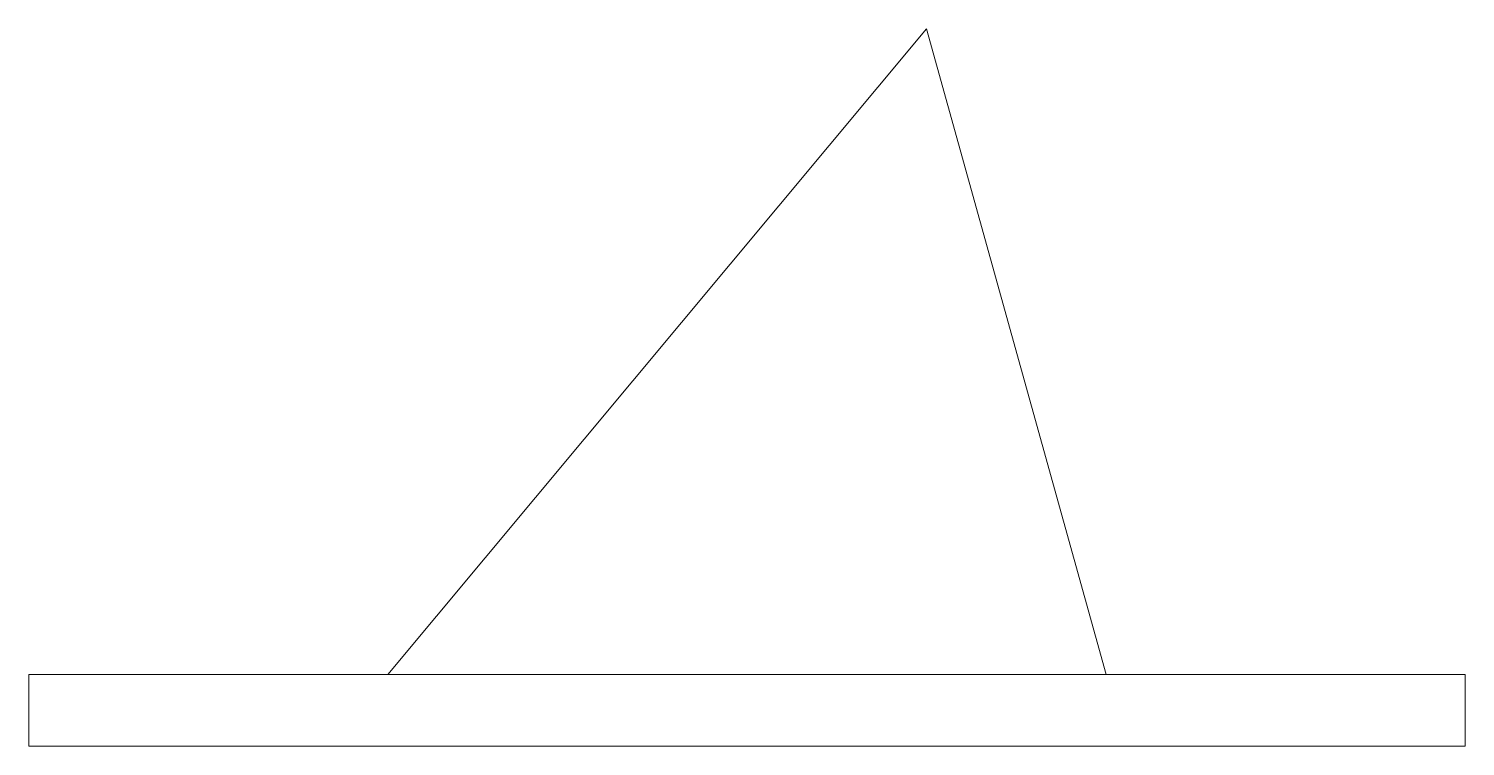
# Model space of a CAD drawing. Extents: x -2.25 to 1.75, y -1 to 1.
import ezdxf

# ---------------------------------------------------------------- set-up
doc = ezdxf.new("R2010")
doc.units = 0

msp = doc.modelspace()

# ---------------------------------------------------------------- linework, layer by layer
at = {"color": 0, "linetype": 'ByBlock', "lineweight": 18}
msp.add_lwpolyline([(0.75, -0.8), (0.25, 1), (-1.25, -0.8), (-2.25, -0.8), (-2.25, -1), (1.75, -1), (1.75, -0.8)], close=True, dxfattribs=at)
msp.add_lwpolyline([(-1.25, -0.8), (0.75, -0.8)], dxfattribs=at)

doc.saveas('drawing.dxf')
